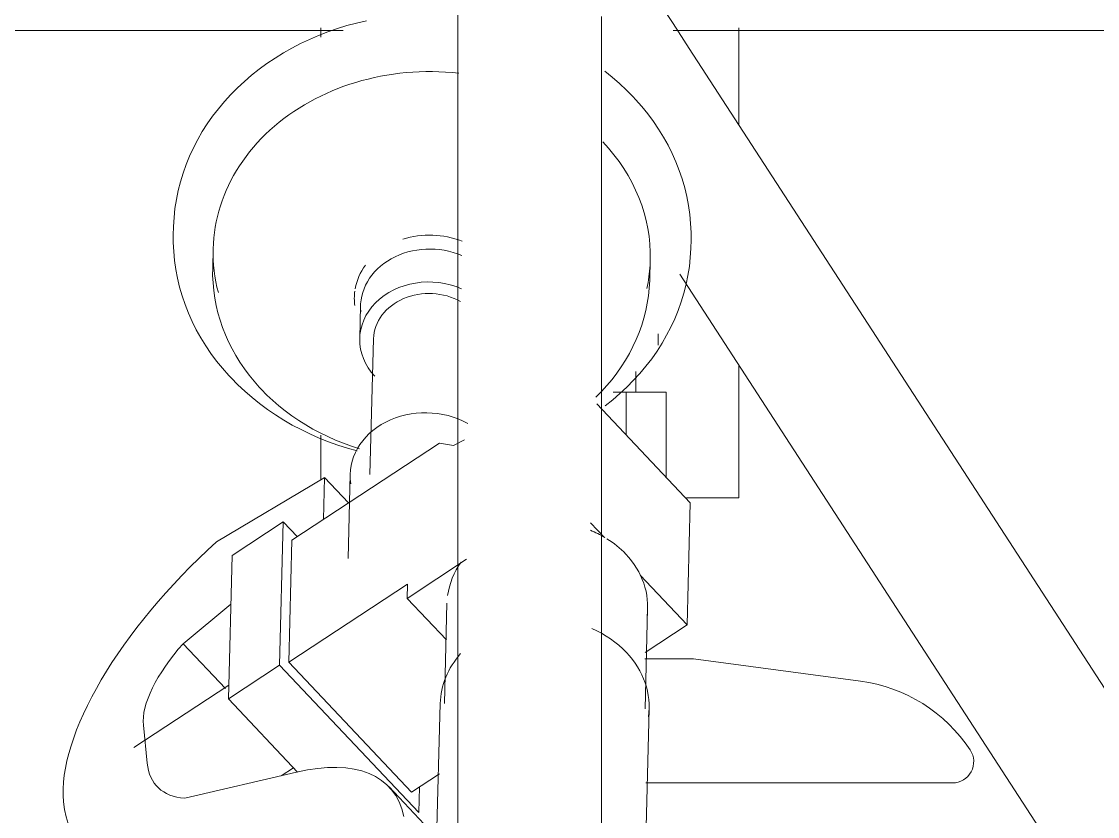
# Model space of a CAD drawing. Header units: inches. Extents: x -1548 to 1644, y -860 to 924.
# Drawn here: x -897.93 to -892.78, y 490.35 to 494.15 of the extents above; entities that cross this region are included whole.
import ezdxf

# ---------------------------------------------------------------- set-up
doc = ezdxf.new("R2010")
doc.units = ezdxf.units.IN
doc.header["$MEASUREMENT"] = 0
doc.layers.add('P-SANR-FIXT', color=6, linetype='Continuous', lineweight=9)

# ---------------------------------------------------------------- blocks, each defined once
blk = doc.blocks.new('SinkConnection - Cafe Triple Sink-1529777-L1')
at = {"layer": 'P-SANR-FIXT', "color": 7}
for p, q in [((-1, -6.2531), (-1, -6.2975)), ((1, -6.7169), (1, -6.2531)), ((1, -8.5), (1, -7.8636)), ((-1, -8.2012), (-1, -8.4147)), ((0.7502, -8.5), (1, -8.5))]:
    blk.add_line(p, q, dxfattribs=at)
blk = doc.blocks.new('Snowdon Towers Sample Plumbing_rvt-1-L1')
at = {"layer": 'P-SANR-FIXT', "color": 90, "lineweight": 9}
blk.add_blockref('SinkConnection - Cafe Triple Sink-1529777-L1', (-895.5, 500.375), dxfattribs=at)
blk = doc.blocks.new('Faucet_Combo - Faucet_Combo-1106549-L1')
at = {"layer": 'P-SANR-FIXT'}
for p, q in [((-3.5361, -2.8906), (-0.8929, -2.8906)), ((0.6857, -2.8906), (3.5361, -2.8906)), ((6.2814, -11.4738), (0.7632, -2.9764)), ((-1.7046, -3.8352), (-1.7053, -3.8606)), ((0.7711, -3.9252), (0.7718, -3.8997)), ((-1.5146, -3.9343), (-1.5169, -4.0252)), ((0.5744, -4.0797), (0.5768, -3.9888)), ((0.7188, -4.0557), (5.7573, -11.8142)), ((-0.8093, -4.2061), (-0.8134, -4.3632)), ((-0.7473, -4.3649), (-0.7643, -5.0141)), ((0.6141, -4.3402), (0.6141, -4.3951)), ((0.5078, -4.6205), (0.5078, -4.521)), ((0.3993, -4.6205), (0.4613, -4.6205)), ((0.4613, -4.6205), (0.6524, -4.6205)), ((0.4613, -4.6205), (0.4613, -4.8247)), ((0.6524, -4.6205), (0.6524, -5.0267)), ((0.3205, -4.6759), (0.7683, -5.1492)), ((-0.4322, -4.8637), (-1.1374, -5.3277)), ((-0.3644, -4.8741), (-0.4322, -4.8637)), ((-0.3115, -4.8485), (-0.3644, -4.8741)), ((-0.9831, -5.0297), (-1.4988, -5.3359)), ((-0.9863, -5.2283), (-0.9811, -5.0284)), ((-0.9811, -5.0284), (-0.8666, -5.1495)), ((-0.8588, -5.0116), (-0.8693, -5.4148)), ((0.7683, -5.1492), (0.7531, -5.7325)), ((-1.1792, -5.2395), (-1.4236, -5.4003)), ((-1.1971, -5.9257), (-1.1792, -5.2395)), ((-1.1117, -5.3108), (-1.1792, -5.2395)), ((0.2908, -5.2438), (0.3585, -5.3154)), ((-1.1374, -5.3277), (-1.1526, -5.911)), ((-1.4236, -5.4003), (-1.4415, -6.0865)), ((-0.586, -5.6056), (-0.3025, -5.419)), ((0.5287, -5.4953), (0.7531, -5.7325)), ((-1.1526, -5.911), (-0.5851, -5.5376)), ((-0.5851, -5.5376), (-0.586, -5.6056)), ((-0.586, -5.6056), (-0.3984, -5.804)), ((-1.6583, -5.8224), (-1.4297, -5.6342)), ((-0.3958, -5.6285), (-0.4083, -6.1089)), ((0.5516, -6.1339), (0.5641, -5.6535)), ((0.7531, -5.7325), (0.5516, -5.8651)), ((-1.6583, -5.8224), (-1.4554, -6.0368)), ((-1.1526, -5.911), (-0.5649, -6.5323)), ((0.7835, -5.8944), (0.5509, -5.8944)), ((1.5823, -6.0015), (0.7835, -5.8944)), ((-1.4415, -6.0865), (-1.1971, -5.9257)), ((-1.1971, -5.9257), (-0.5309, -6.6299)), ((-1.4398, -6.0202), (-1.8937, -6.3189)), ((-1.4415, -6.0865), (-1.1108, -6.4361)), ((-0.4282, -6.1083), (-0.5159, -9.4722)), ((0.4838, -9.4983), (0.5715, -6.1344)), ((-1.83, -6.3933), (-1.8485, -6.2123)), ((-1.1891, -6.4538), (-1.1305, -6.4152)), ((-1.1156, -6.4366), (-1.6507, -6.5616)), ((-0.4316, -6.4446), (-0.5649, -6.5323)), ((-0.4152, -6.7802), (-0.6732, -6.5075)), ((-0.5277, -6.5079), (-0.5309, -6.6299)), ((0.555, -6.4882), (2.0226, -6.4882))]:
    blk.add_line(p, q, dxfattribs=at)
at = {"layer": 'P-SANR-FIXT', "flags": 128}
for points in [[(-0.3437, -2.7593), (-0.3437, -2.864), (-0.3437, -2.9804), (-0.3437, -3.1083), (-0.3437, -3.2476), (-0.3437, -3.3981), (-0.3437, -3.5594), (-0.3437, -3.7314), (-0.3437, -3.9137), (-0.3437, -4.1061), (-0.3437, -4.3082), (-0.3437, -4.5198), (-0.3437, -4.7405), (-0.3437, -4.9699), (-0.3437, -5.2077), (-0.3437, -5.4535), (-0.3437, -5.7069), (-0.3437, -5.9675), (-0.3437, -6.2349), (-0.3437, -6.5087), (-0.3437, -6.7883)], [(0.3438, -6.6826), (0.3438, -6.4051), (0.3438, -6.1337), (0.3438, -5.8689), (0.3438, -5.6109), (0.3438, -5.3603), (0.3438, -5.1175), (0.3438, -4.8828), (0.3438, -4.6566), (0.3438, -4.4393), (0.3438, -4.2312), (0.3438, -4.0327), (0.3438, -3.844), (0.3438, -3.6655), (0.3438, -3.4975), (0.3438, -3.3403), (0.3438, -3.194), (0.3438, -3.0589), (0.3438, -2.9353), (0.3438, -2.8233)], [(0.7632, -2.9764), (0.737, -2.9362), (0.7113, -2.8965), (0.6858, -2.8573), (0.6608, -2.8188), (0.6363, -2.781), (0.6122, -2.744), (0.5887, -2.7077), (0.5657, -2.6724), (0.5434, -2.6379), (0.5216, -2.6045), (0.5006, -2.5721), (0.4802, -2.5407)], [(-0.7811, -2.844), (-0.8281, -2.855), (-0.8745, -2.8675), (-0.9203, -2.8817), (-0.9655, -2.8974), (-1.0099, -2.9146), (-1.0535, -2.9333), (-1.0962, -2.9535), (-1.138, -2.9751), (-1.1787, -2.9982), (-1.2184, -3.0227), (-1.257, -3.0486), (-1.2943, -3.0758), (-1.3304, -3.1043), (-1.3652, -3.134), (-1.3985, -3.165), (-1.4305, -3.1971), (-1.4609, -3.2304), (-1.4898, -3.2648), (-1.517, -3.3002), (-1.5426, -3.3367), (-1.5665, -3.374), (-1.5886, -3.4122), (-1.6089, -3.4512), (-1.6274, -3.491), (-1.6439, -3.5314), (-1.6586, -3.5725), (-1.6713, -3.6141), (-1.6819, -3.6561), (-1.6906, -3.6986), (-1.6973, -3.7413), (-1.7018, -3.7843), (-1.7044, -3.8275), (-1.7046, -3.8352)], [(0.4953, -3.2084), (0.4633, -3.176), (0.4299, -3.1446), (0.3951, -3.1145), (0.359, -3.0857)], [(0.7718, -3.8997), (0.7718, -3.8565), (0.7699, -3.8133), (0.7658, -3.7702), (0.7597, -3.7274), (0.7516, -3.6847), (0.7415, -3.6425), (0.7294, -3.6006), (0.7153, -3.5593), (0.6992, -3.5185), (0.6813, -3.4784), (0.6616, -3.4389), (0.64, -3.4002), (0.6166, -3.3624), (0.5915, -3.3254), (0.5648, -3.2894), (0.5364, -3.2544), (0.5065, -3.2204), (0.4953, -3.2084)], [(-1.7053, -3.8606), (-1.7054, -3.9038), (-1.7034, -3.947), (-1.6994, -3.9901), (-1.6933, -4.033), (-1.6851, -4.0756), (-1.675, -4.1179), (-1.6629, -4.1597), (-1.6488, -4.2011), (-1.6328, -4.2418), (-1.6149, -4.282), (-1.5951, -4.3214), (-1.5735, -4.3601), (-1.5501, -4.3979), (-1.5251, -4.4349), (-1.4983, -4.4709), (-1.47, -4.5059), (-1.44, -4.5399), (-1.4288, -4.5519)], [(0.3608, -4.6846), (0.3969, -4.6561), (0.4316, -4.6263), (0.465, -4.5953), (0.4969, -4.5632), (0.5274, -4.5299), (0.5562, -4.4955), (0.5835, -4.4601), (0.6091, -4.4237), (0.633, -4.3863), (0.6551, -4.3481), (0.6754, -4.3091), (0.6939, -4.2694), (0.7104, -4.2289), (0.7251, -4.1879), (0.7377, -4.1463), (0.7484, -4.1042), (0.7571, -4.0618), (0.7637, -4.019), (0.7683, -3.976), (0.7709, -3.9329), (0.7711, -3.9252)], [(-1.5169, -4.0252), (-1.517, -4.0615), (-1.5153, -4.0977), (-1.512, -4.1339), (-1.5069, -4.1699), (-1.5, -4.2057), (-1.4915, -4.2412), (-1.4813, -4.2763), (-1.4695, -4.3111), (-1.456, -4.3453), (-1.441, -4.3791), (-1.4243, -4.4123), (-1.4062, -4.4448), (-1.3865, -4.4766), (-1.3654, -4.5077), (-1.3429, -4.5381), (-1.319, -4.5676), (-1.2938, -4.5962), (-1.2843, -4.6063)], [(0.3169, -4.6431), (0.3438, -4.616), (0.3695, -4.5879), (0.3938, -4.559), (0.4167, -4.5291), (0.4383, -4.4985), (0.4584, -4.4671), (0.477, -4.435), (0.4941, -4.4021), (0.5096, -4.3687), (0.5235, -4.3347), (0.5358, -4.3003), (0.5464, -4.2653), (0.5554, -4.23), (0.5627, -4.1944), (0.5683, -4.1585), (0.5721, -4.1224), (0.5742, -4.0862), (0.5744, -4.0797)], [(-1.4288, -4.5519), (-1.3968, -4.5844), (-1.3634, -4.6157), (-1.3286, -4.6458), (-1.2925, -4.6747), (-1.2551, -4.7023), (-1.2166, -4.7285), (-1.1768, -4.7535), (-1.1361, -4.777), (-1.0943, -4.7991), (-1.0515, -4.8198), (-1.0079, -4.8391), (-0.9635, -4.8568), (-0.9184, -4.873), (-0.8726, -4.8877), (-0.8261, -4.9009)], [(-1.2843, -4.6063), (-1.2574, -4.6337), (-1.2292, -4.6601), (-1.1998, -4.6855), (-1.1693, -4.7099), (-1.1378, -4.7332), (-1.1052, -4.7554), (-1.0716, -4.7764), (-1.0372, -4.7963), (-1.0019, -4.815), (-0.9657, -4.8325), (-0.9289, -4.8488), (-0.8913, -4.8638), (-0.8531, -4.8775), (-0.8143, -4.89)]]:
    blk.add_lwpolyline(points, dxfattribs=at)
at = {"layer": 'P-SANR-FIXT'}
for centre, radius, start, end in [((1.4826, -6.7449), 0.75, 33.5831, 82.3614), ((2.0226, -6.3863), 0.1018, 270, 33.5831)]:
    blk.add_arc(centre, radius, start, end, dxfattribs=at)
for centre, major_axis, ratio, start_param, end_param in [((-0.4689, -3.9615), (-1.0457, 0.0273), 0.835729, 4.609934, 6.52451), ((-0.4689, -3.9615), (-1.0457, 0.0273), 0.835729, 3.141593, 3.836054), ((-0.4744, -4.1741), (-0.3647, 0.0095), 0.835729, 4.308591, 5.104368), ((-0.4755, -4.2148), (-0.3338, 0.0087), 0.835729, 4.26822, 6.386925), ((-0.4744, -4.1741), (-0.3647, 0.0095), 0.835729, 5.758049, 6.152848), ((-0.4689, -3.9615), (-1.0457, 0.0273), 0.835729, 2.986395, 3.113911), ((-0.4796, -4.3719), (-0.3338, 0.0087), 0.835729, 4.256405, 6.977646), ((-0.4744, -4.1741), (-0.3647, 0.0095), 0.835729, 6.192248, 6.418807), ((-0.4796, -4.3719), (-0.2678, 0.007), 0.835729, 4.14376, 6.283185), ((-0.4965, -5.0211), (-0.3623, 0.0094), 0.835729, 4.149394, 6.434925), ((0.0842, -5.641), (-0.48, 0.0125), 0.835729, 4.124045, 4.290543), ((-1.1567, -5.8097), (0.9989, 0.9449), 0.42196, 1.514653, 2.827629), ((0.0842, -5.641), (-0.48, 0.0125), 0.835729, 3.836054, 4.097853), ((0.0842, -5.641), (-0.48, 0.0125), 0.835729, 3.050655, 3.836054), ((0.0842, -5.641), (-0.48, 0.0125), 0.835729, 5.766536, 6.192248), ((0.0716, -6.1214), (-0.4998, 0.013), 0.835729, 3.836054, 4.267252), ((-1.4285, -5.9115), (0.3909, 0.3698), 0.42196, 1.768401, 2.827629), ((0.0716, -6.1214), (-0.4998, 0.013), 0.835729, 3.050655, 3.836054), ((0.0716, -6.1214), (-0.4998, 0.013), 0.835729, 5.668649, 6.283185), ((-1.7175, -7.4953), (1.0443, 0.9878), 0.42196, 6.031268, 6.909299), ((-1.1471, -5.9042), (0.6357, 0.6013), 0.42196, 2.827629, 3.50572), ((-0.7355, -5.5081), (1.391, 1.3158), 0.42196, 2.827629, 3.44331)]:
    blk.add_ellipse(centre, major_axis=major_axis, ratio=ratio, start_param=start_param, end_param=end_param, dxfattribs=at)

msp = doc.modelspace()

# ---------------------------------------------------------------- block references
at = {"lineweight": 5}
msp.add_blockref('Snowdon Towers Sample Plumbing_rvt-1-L1', (0, 0), dxfattribs=at)
at = {"layer": 'P-SANR-FIXT'}
msp.add_blockref('Faucet_Combo - Faucet_Combo-1106549-L1', (-895.5, 497), dxfattribs=at)

doc.saveas('drawing.dxf')
